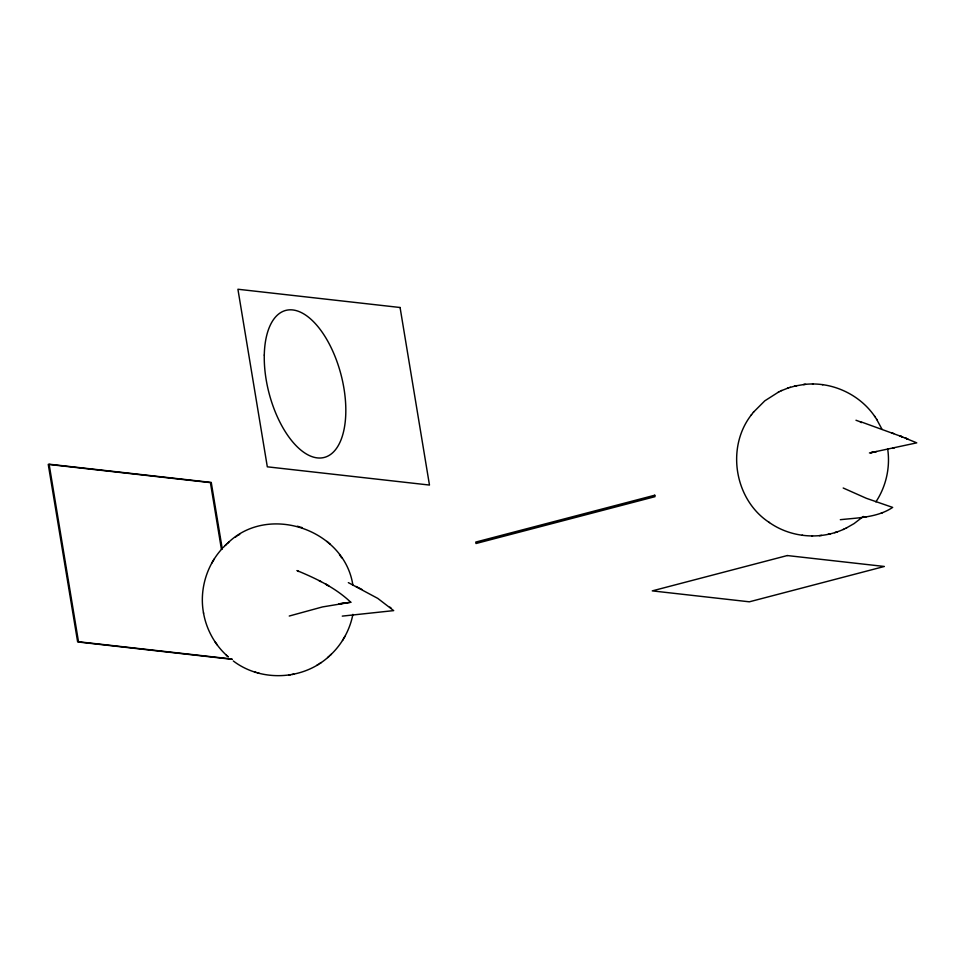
<?xml version="1.0" encoding="UTF-8"?>
<svg xmlns="http://www.w3.org/2000/svg" width="965" height="965" viewBox="0 0 965 965"><rect width="100%" height="100%" fill="white"/><g stroke="black" fill="none" stroke-linecap="round" stroke-linejoin="round"><path stroke-width="1.45" d="M352.888 614.355C349.885 630 341.767 644.62 330.054 655.416M751.566 414.612C725.776 447.338 734.486 499.918 769.455 522.584M875.894 501.884C886.147 486.408 890.442 467.132 887.643 448.773M221.866 548.952C206.293 566.069 199.285 590.544 203.579 613.294M211.745 563.186L212.65 561.654M213.205 560.689L214.158 559.097M342.515 640.471L343.468 638.878M344.022 637.913L344.939 636.381M753.424 412.224L764.811 400.825L778.948 391.814M751.192 415.095L753.786 411.753M223.096 547.613L226.618 544.151M227.595 543.271C267.968 503.26 344.288 529.242 352.84 584.923M233.301 660.977C261.117 682.207 303.48 680.228 329.077 656.297M225.291 545.382L228.958 542.016M327.714 657.551L331.393 654.186M863.361 516.444L854.049 523.609L846.052 528.157M235.472 537.047L236.992 536.07M238.174 535.322L239.718 534.345M316.954 665.223L318.51 664.246M319.68 663.498L321.212 662.521M781.312 390.704L788.019 388.063M768.936 522.234C790.347 537.541 819.828 540.231 843.7 529.254M778.369 392.092L781.807 390.463M843.193 529.495L846.631 527.879M840.322 519.701C857.933 517.722 877.354 517.686 892.661 507.409L866.317 498.29L843.205 488.001M881.226 513.175L882.673 512.644M789.865 387.46L795.86 385.855M834.629 532.668L837.62 531.691M787.392 388.268L790.371 387.291M289.247 616.032L322.455 606.937L350.778 602.256C335.494 587.745 316.231 578.554 296.979 570.568M795.896 385.855L804.315 384.456M794.521 386.157L796.909 385.626M828.103 534.333L830.479 533.802M876.69 451.572L870.575 452.73L916.75 442.851L899.633 435.83L902.577 436.952M892.541 448.363L894.205 448.001M869.429 452.971L875.629 451.777M288.8 675.054L290.586 674.74M291.997 674.499L293.794 674.185M863.482 517.24L866.305 516.794M347.653 602.655L338.848 603.873L350.778 602.256M804.352 384.456C831.384 381.259 859.55 394.07 874.869 416.603M803.29 384.565L805.715 384.311M819.285 535.659L821.71 535.394M342.273 616.116L393.684 610.616L377.761 598.384L348.341 582.631M812.482 384.01L813.145 383.998M811.855 535.961L812.518 535.961M231.721 658.999L78.503 641.761L49.106 464.201L211.251 482.44L222.276 549.025M232.36 659.348L77.646 641.942L48.25 464.382L210.406 482.621L221.419 549.206M822.276 384.637L822.916 384.709M802.084 535.249L802.723 535.334M855.979 420.245L859.839 421.645M297.389 526.215L299.162 526.745M300.404 527.107L302.129 527.614M254.543 671.954L256.268 672.46M257.522 672.822L259.283 673.353M860.768 421.765L901.78 436.65M892.722 433.225L892.022 432.971L893.783 433.611M905.327 438.026L907.896 439.063L906.002 438.303M361.839 589.398L356.013 586.431M318.957 580.556L321.056 581.63M297.485 570.798L298.511 571.509M326.978 584.887L325.688 584.163L328.715 585.9M327.521 585.2L328.414 585.707M860.273 421.91L861.359 422.658M389.884 607.094L391.283 608.324M203.482 612.775C206.389 629.747 215.267 645.645 228.295 656.924M326.978 541.401L328.377 542.644M328.981 543.174L330.307 544.344M226.365 655.223L227.692 656.393M339.499 554.706L341.67 557.806M215.002 641.761L217.173 644.861M876.558 419.16L882.07 429.401M874.531 416.108L876.908 419.666M654.765 495.226L475.757 542.077L475.986 543.512L655.006 496.661L654.765 495.226M787.271 555.551L652.268 590.882L749.359 601.81L884.362 566.467L787.271 555.551M400.077 307.497L237.921 289.247L267.317 466.819L429.473 485.057L400.077 307.497M264.277 355.072A75.982 37.153 75.3 0 0 324.131 457.47A75.982 37.153 75.3 0 0 326.653 339.234A75.982 37.153 75.3 0 0 264.277 355.072"/></g></svg>
